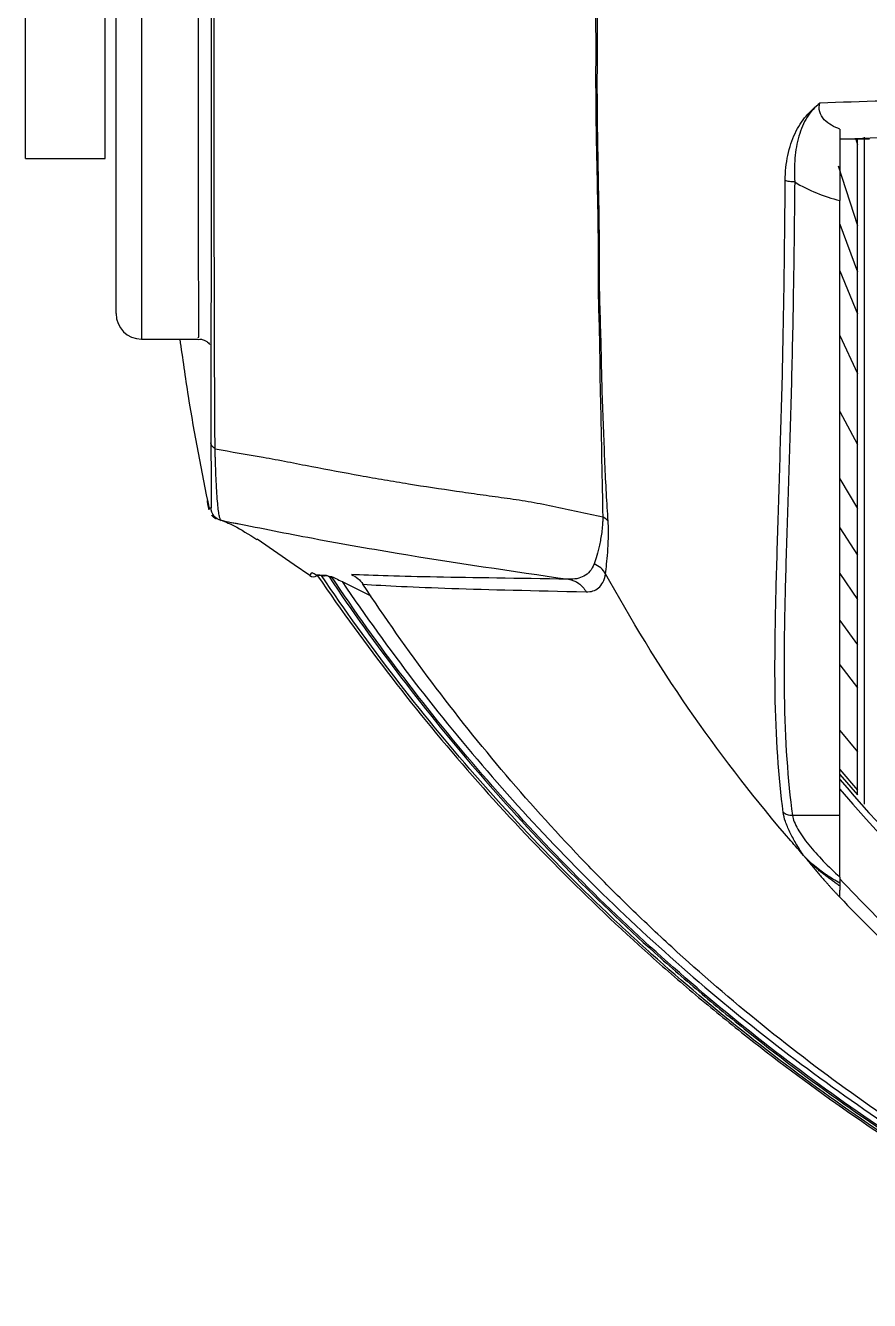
# Model space of a CAD drawing. Extents: x 9.3 to 87.2, y 0.6 to 68.8.
# Drawn here: x 76.296 to 78.281, y 23.23 to 26.228 of the extents above; entities that cross this region are included whole.
import ezdxf

# ---------------------------------------------------------------- set-up
doc = ezdxf.new("R2010")
doc.units = 0
doc.header["$MEASUREMENT"] = 0
doc.layers.add('OBJECT', color=7, linetype='CONTINUOUS')

msp = doc.modelspace()

# ---------------------------------------------------------------- linework, layer by layer
at = {"layer": 'OBJECT'}
for p, q in [((76.5689, 27.8402), (76.5689, 25.4902)), ((76.5089, 25.5502), (76.5089, 27.7802)), ((76.2959, 25.9152), (76.2959, 26.6652)), ((76.4829, 25.9152), (76.4829, 26.6652)), ((78.2806, 25.9602), (78.2109, 25.9602)), ((78.2487, 25.9602), (78.2523, 25.9472)), ((78.2523, 25.9472), (78.2523, 25.9602)), ((78.2523, 25.7572), (78.2523, 25.9472)), ((76.2959, 25.9152), (76.4829, 25.9152)), ((78.2069, 25.8976), (78.2523, 25.7572)), ((78.2109, 24.3702), (78.2109, 25.816)), ((78.2109, 25.7602), (78.2524, 25.6484)), ((78.2524, 25.6484), (78.2523, 25.7572)), ((78.2109, 25.6507), (78.2525, 25.5497)), ((78.2525, 25.5497), (78.2524, 25.6484)), ((78.2525, 25.4099), (78.2525, 25.5497)), ((76.5689, 25.4902), (76.702, 25.4902)), ((78.2109, 25.4988), (78.2525, 25.4099)), ((78.2524, 25.2426), (78.2525, 25.4099)), ((78.2109, 25.3204), (78.2524, 25.2426)), ((78.2523, 25.0919), (78.2524, 25.2426)), ((78.2109, 25.1617), (78.2523, 25.0919)), ((78.2523, 24.9821), (78.2523, 25.0919)), ((76.753, 25.0661), (76.7539, 25.0655)), ((76.7539, 25.0655), (76.7562, 25.0643)), ((76.7796, 25.0595), (76.7975, 25.0559)), ((78.2109, 25.047), (78.2523, 24.9821)), ((78.2522, 24.8784), (78.2523, 24.9821)), ((76.9698, 24.9418), (76.9699, 24.9419)), ((77.6703, 24.9202), (77.6601, 24.9386)), ((78.2109, 24.9394), (78.2522, 24.8784)), ((77.0064, 24.9338), (76.9987, 24.9339)), ((77.0406, 24.9202), (77.108, 24.8865)), ((78.2523, 24.7718), (78.2522, 24.8784)), ((78.2109, 24.8292), (78.2523, 24.7718)), ((78.2523, 24.6702), (78.2523, 24.7718)), ((78.2109, 24.7246), (78.2523, 24.6702)), ((78.2522, 24.52), (78.2523, 24.6702)), ((78.2109, 24.5704), (78.2522, 24.52)), ((78.2521, 24.4299), (78.2522, 24.52)), ((78.2109, 24.4782), (78.2521, 24.4299)), ((78.2109, 24.467), (78.2521, 24.419)), ((78.2521, 24.419), (78.2521, 24.4299)), ((78.2109, 24.3702), (78.0994, 24.3702)), ((78.2109, 24.2257), (78.2109, 24.3702))]:
    msp.add_line(p, q, dxfattribs=at)
at = {"layer": 'OBJECT', "flags": 128}
for points in [[(76.9642, 24.9344), (76.9279, 24.9594), (76.8403, 25.0197)], [(78.1255, 24.2765), (78.1262, 24.2757), (78.127, 24.2748)]]:
    msp.add_lwpolyline(points, dxfattribs=at)
at = {"layer": 'OBJECT'}
for centre, radius, start, end in [((76.5689, 25.5502), 0.06, 180, 270), ((76.9727, 24.9468), 0.015, 235.4802, 306.296), ((76.9989, 24.9489), 0.015, 241.2793, 269.0019), ((80.8209, 26.6652), 3.42, 220.2566, 247.994), ((80.8209, 26.6652), 3.435, 220.5512, 269.6664)]:
    msp.add_arc(centre, radius, start, end, dxfattribs=at)
for points, knots in [([(76.7022, 27.8363), (76.7023, 27.8369), (76.7025, 27.8384), (76.7025, 27.8123), (76.7024, 27.7626), (76.7022, 27.6808), (76.7021, 27.5658), (76.7021, 27.4246), (76.7021, 27.2623), (76.7021, 27.0827), (76.7022, 26.8915), (76.7022, 26.6937), (76.7022, 26.4952), (76.7021, 26.3015), (76.7021, 26.118), (76.7021, 25.9503), (76.7021, 25.8025), (76.7022, 25.6798), (76.7024, 25.5855), (76.7025, 25.5238), (76.7026, 25.4918), (76.7022, 25.4937), (76.702, 25.4944)], [0, 0, 0, 0, 0.029262, 0.072877, 0.116491, 0.170181, 0.22387, 0.277559, 0.331249, 0.384938, 0.438628, 0.492317, 0.546007, 0.599696, 0.653386, 0.707075, 0.760765, 0.814453, 0.868142, 0.919436, 0.970731, 1, 1, 1, 1]), ([(76.7322, 26.5762), (76.7322, 26.456), (76.7322, 26.3373), (76.7322, 26.1615), (76.7322, 26.1032), (76.7322, 26.0165), (76.7322, 25.9876), (76.7322, 25.9302), (76.7322, 25.9015), (76.7322, 25.7597), (76.7321, 25.6508), (76.7321, 25.4418), (76.7321, 25.3417), (76.7321, 25.2462)], [0, 0, 0, 0, 0.25, 0.25, 0.375, 0.375, 0.4375, 0.4375, 0.5, 0.5, 0.75, 0.75, 1, 1, 1, 1]), ([(76.7417, 25.2327), (76.741, 25.3246), (76.7406, 25.4206), (76.74, 25.6204), (76.7399, 25.7243), (76.7397, 25.8862), (76.7397, 25.9413), (76.7396, 26.0521), (76.7396, 26.1078), (76.7395, 26.2765), (76.7395, 26.3907), (76.7395, 26.5065)], [0, 0, 0, 0, 0.25, 0.25, 0.5, 0.5, 0.625, 0.625, 0.75, 0.75, 1, 1, 1, 1]), ([(77.6349, 26.4412), (77.6347, 26.3779), (77.6356, 26.3148), (77.6366, 26.2208), (77.6369, 26.1896), (77.6367, 26.143), (77.6366, 26.1275), (77.6366, 26.0965), (77.6366, 26.081), (77.6371, 26.0038), (77.6382, 25.9422), (77.6402, 25.8505), (77.6408, 25.8201), (77.6419, 25.7595), (77.6423, 25.7294), (77.6424, 25.6846), (77.6423, 25.6698), (77.6421, 25.6404), (77.6422, 25.6257), (77.6428, 25.5817), (77.6438, 25.5525), (77.6454, 25.4952), (77.646, 25.467), (77.6463, 25.4258), (77.6464, 25.4121), (77.6468, 25.385), (77.6471, 25.3715), (77.648, 25.3314), (77.6488, 25.3051), (77.6497, 25.2666), (77.6499, 25.254), (77.6503, 25.2294), (77.6504, 25.2173), (77.6514, 25.1577), (77.6526, 25.1131), (77.6534, 25.0726)], [0, 0, 0, 0, 0.125, 0.125, 0.1875, 0.1875, 0.21875, 0.21875, 0.25, 0.25, 0.375, 0.375, 0.4375, 0.4375, 0.5, 0.5, 0.53125, 0.53125, 0.5625, 0.5625, 0.625, 0.625, 0.6875, 0.6875, 0.71875, 0.71875, 0.75, 0.75, 0.8125, 0.8125, 0.84375, 0.84375, 0.875, 0.875, 1, 1, 1, 1]), ([(77.666, 25.0626), (77.6632, 25.1045), (77.6605, 25.15), (77.6574, 25.2228), (77.6567, 25.2477), (77.6547, 25.2994), (77.6535, 25.3259), (77.6516, 25.38), (77.6508, 25.4074), (77.6501, 25.4629), (77.6493, 25.4914), (77.6474, 25.5494), (77.6464, 25.5788), (77.6456, 25.6231), (77.6455, 25.6379), (77.6456, 25.6675), (77.6457, 25.6823), (77.6456, 25.7272), (77.6452, 25.7574), (77.6442, 25.8182), (77.6436, 25.8487), (77.6418, 25.9406), (77.6408, 26.0024), (77.6405, 26.0799), (77.6405, 26.0954), (77.6406, 26.1264), (77.6407, 26.142), (77.641, 26.1887), (77.6408, 26.22), (77.64, 26.3143), (77.6392, 26.3776), (77.6395, 26.441)], [0, 0, 0, 0, 0.125, 0.125, 0.1875, 0.1875, 0.25, 0.25, 0.3125, 0.3125, 0.375, 0.375, 0.4375, 0.4375, 0.46875, 0.46875, 0.5, 0.5, 0.5625, 0.5625, 0.625, 0.625, 0.75, 0.75, 0.78125, 0.78125, 0.8125, 0.8125, 0.875, 0.875, 1, 1, 1, 1]), ([(79.5109, 26.0809), (79.4479, 26.0796), (79.3856, 26.0783), (79.2629, 26.0757), (79.2024, 26.0743), (79.0234, 26.0702), (78.9074, 26.0672), (78.7384, 26.0627), (78.6829, 26.0612), (78.5738, 26.0581), (78.5203, 26.0565), (78.3626, 26.0517), (78.2614, 26.0484), (78.164, 26.0452)], [0, 0, 0, 0, 0.125, 0.125, 0.25, 0.25, 0.5, 0.5, 0.625, 0.625, 0.75, 0.75, 1, 1, 1, 1]), ([(78.0823, 25.863), (78.0825, 25.8839), (78.0847, 25.9038), (78.0906, 25.9317), (78.093, 25.9407), (78.0987, 25.958), (78.102, 25.9662), (78.1129, 25.9894), (78.1216, 26.0029), (78.1414, 26.0265), (78.1525, 26.0364), (78.164, 26.0452)], [0, 0, 0, 0, 0.25, 0.25, 0.375, 0.375, 0.5, 0.5, 0.75, 0.75, 1, 1, 1, 1]), ([(78.164, 26.0452), (78.1525, 26.0364), (78.1421, 26.0252), (78.1255, 25.9986), (78.1192, 25.9837), (78.1122, 25.9594), (78.1103, 25.951), (78.1072, 25.9336), (78.1061, 25.9247), (78.1038, 25.8977), (78.1036, 25.8791), (78.1046, 25.8598)], [0, 0, 0, 0, 0.25, 0.25, 0.5, 0.5, 0.625, 0.625, 0.75, 0.75, 1, 1, 1, 1]), ([(78.2109, 25.9841), (78.2043, 25.9865), (78.1978, 25.9894), (78.1853, 25.9966), (78.1793, 26.0009), (78.1691, 26.0116), (78.1652, 26.0181), (78.1617, 26.032), (78.1622, 26.0389), (78.164, 26.0452)], [0, 0, 0, 0, 0.25, 0.25, 0.5, 0.5, 0.75, 0.75, 1, 1, 1, 1]), ([(78.2109, 25.9606), (78.305, 25.9644), (78.4028, 25.968), (78.5549, 25.9732), (78.6066, 25.975), (78.7117, 25.9783), (78.7653, 25.98), (79.0372, 25.9881), (79.2674, 25.9939), (79.5109, 25.9992)], [0, 0, 0, 0, 0.25, 0.25, 0.375, 0.375, 0.5, 0.5, 1, 1, 1, 1]), ([(78.2109, 25.9841), (78.2109, 25.9749), (78.2109, 25.9646), (78.2109, 25.947), (78.2109, 25.9408), (78.2109, 25.9278), (78.2109, 25.9211), (78.2109, 25.8999), (78.2109, 25.8847), (78.2109, 25.8516), (78.2109, 25.8342), (78.2109, 25.816)], [0, 0, 0, 0, 0.25, 0.25, 0.375, 0.375, 0.5, 0.5, 0.75, 0.75, 1, 1, 1, 1]), ([(78.2691, 24.3973), (78.2691, 24.4359), (78.2691, 24.5257), (78.2691, 24.6804), (78.2691, 24.8665), (78.2691, 25.0882), (78.2691, 25.3279), (78.2691, 25.5746), (78.2691, 25.7815), (78.2691, 25.9172), (78.2691, 25.9655)], [0, 0, 0, 0, 0.085907, 0.200305, 0.328503, 0.474914, 0.637864, 0.77569, 0.920215, 1, 1, 1, 1]), ([(78.0776, 24.3775), (78.0667, 24.4598), (78.0603, 24.5539), (78.0579, 24.7127), (78.0584, 24.7685), (78.0599, 24.8569), (78.0605, 24.887), (78.0621, 24.9481), (78.0632, 24.9792), (78.0662, 25.0739), (78.0681, 25.1391), (78.0711, 25.2401), (78.0722, 25.2742), (78.0742, 25.3435), (78.076, 25.4138), (78.0774, 25.4862), (78.0788, 25.5597), (78.0794, 25.5969), (78.081, 25.7093), (78.0818, 25.7855), (78.0823, 25.863)], [0, 0, 0, 0, 0.25, 0.25, 0.375, 0.375, 0.4375, 0.4375, 0.5, 0.5, 0.625, 0.625, 0.6875, 0.6875, 0.75, 0.8125, 0.8125, 0.875, 0.875, 1, 1, 1, 1]), ([(78.1046, 25.8598), (78.1039, 25.782), (78.103, 25.7056), (78.1013, 25.5928), (78.1007, 25.5554), (78.0992, 25.4817), (78.0976, 25.4091), (78.0957, 25.3385), (78.0936, 25.269), (78.0925, 25.2347), (78.0894, 25.1336), (78.0875, 25.0682), (78.0843, 24.9732), (78.0833, 24.9421), (78.0816, 24.8809), (78.081, 24.8507), (78.0796, 24.7622), (78.0791, 24.7063), (78.0817, 24.5472), (78.0882, 24.4528), (78.0994, 24.3702)], [0, 0, 0, 0, 0.125, 0.125, 0.1875, 0.1875, 0.25, 0.3125, 0.3125, 0.375, 0.375, 0.5, 0.5, 0.5625, 0.5625, 0.625, 0.625, 0.75, 0.75, 1, 1, 1, 1]), ([(78.1046, 25.8598), (78.1005, 25.8598), (78.0963, 25.8601), (78.0885, 25.8612), (78.085, 25.862), (78.0823, 25.863)], [0, 0, 0, 0, 0.5, 0.5, 1, 1, 1, 1]), ([(76.6588, 25.4902), (76.6651, 25.4454), (76.6841, 25.309), (76.7101, 25.1787), (76.7276, 25.0912)], [0, 0, 0, 0, 0.3287, 1, 1, 1, 1]), ([(76.7021, 25.4898), (76.7046, 25.49), (76.71, 25.4904), (76.7175, 25.4877), (76.7236, 25.4838), (76.7272, 25.4803), (76.7285, 25.4783), (76.7287, 25.4779)], [0, 0, 0, 0, 0.246176, 0.524103, 0.757449, 0.954079, 1, 1, 1, 1]), ([(76.7321, 25.2462), (76.7321, 25.2324), (76.7321, 25.2195), (76.7321, 25.1961), (76.7322, 25.1854), (76.7322, 25.1658), (76.7322, 25.1569), (76.7322, 25.1411), (76.7322, 25.1342), (76.7322, 25.1221), (76.7322, 25.1169), (76.7322, 25.1082), (76.7322, 25.1046), (76.7322, 25.0963), (76.7322, 25.0937), (76.7322, 25.0938)], [0, 0, 0, 0, 0.125, 0.125, 0.25, 0.25, 0.375, 0.375, 0.5, 0.5, 0.625, 0.625, 0.75, 0.75, 1, 1, 1, 1]), ([(76.7417, 25.2327), (76.7797, 25.2253), (76.817, 25.2196), (76.8737, 25.2095), (76.8928, 25.2058), (76.9309, 25.1984), (76.9499, 25.1947), (77.007, 25.1838), (77.0451, 25.1767), (77.1021, 25.1663), (77.1211, 25.1629), (77.159, 25.1564), (77.2156, 25.147), (77.2906, 25.1357), (77.3466, 25.1278), (77.3839, 25.1226), (77.4026, 25.12), (77.4399, 25.1148), (77.4587, 25.112), (77.4967, 25.1056), (77.516, 25.1018), (77.5551, 25.0936), (77.5748, 25.0892), (77.6141, 25.0808), (77.6338, 25.0767), (77.6534, 25.0726)], [0, 0, 0, 0, 0.125, 0.125, 0.1875, 0.1875, 0.25, 0.25, 0.375, 0.375, 0.4375, 0.4375, 0.5, 0.625, 0.6875, 0.6875, 0.75, 0.75, 0.8125, 0.8125, 0.875, 0.875, 0.9375, 0.9375, 1, 1, 1, 1]), ([(76.7562, 25.0643), (76.756, 25.0644), (76.7558, 25.0645), (76.7555, 25.0647), (76.7549, 25.0652), (76.7544, 25.0661), (76.7533, 25.0686), (76.7526, 25.071), (76.7512, 25.0774), (76.7505, 25.0815), (76.7491, 25.0914), (76.7485, 25.0972), (76.7472, 25.1107), (76.7466, 25.1184), (76.7455, 25.1359), (76.7449, 25.1457), (76.7439, 25.167), (76.7434, 25.1787), (76.7427, 25.1977), (76.7425, 25.2043), (76.7422, 25.2147), (76.7421, 25.2182), (76.7419, 25.2254), (76.7418, 25.2291), (76.7417, 25.2327)], [0, 0, 0, 0, 0.03125, 0.03125, 0.0625, 0.125, 0.125, 0.25, 0.25, 0.375, 0.375, 0.5, 0.5, 0.625, 0.625, 0.75, 0.75, 0.875, 0.875, 0.9375, 0.9375, 0.96875, 0.96875, 1, 1, 1, 1]), ([(76.7277, 25.0893), (76.7276, 25.0893), (76.7276, 25.0897), (76.7272, 25.0918), (76.7268, 25.0935), (76.726, 25.0977), (76.7255, 25.1002), (76.7245, 25.1052), (76.724, 25.1078), (76.7234, 25.1104)], [0, 0, 0, 0, 0.25, 0.25, 0.5, 0.5, 0.75, 0.75, 1, 1, 1, 1]), ([(76.7322, 25.0938), (76.7305, 25.0931), (76.7289, 25.0923), (76.7268, 25.0915), (76.727, 25.0913), (76.7272, 25.0911)], [0, 0, 0, 0, 0.823026, 0.827435, 1, 1, 1, 1]), ([(76.7562, 25.0643), (76.7495, 25.0657), (76.7433, 25.0695), (76.7346, 25.0801), (76.7322, 25.0869), (76.7322, 25.0938)], [0, 0, 0, 0, 0.5, 0.5, 1, 1, 1, 1]), ([(76.7334, 25.0769), (76.7339, 25.0762), (76.7352, 25.0744), (76.7392, 25.0703), (76.7434, 25.0687), (76.7446, 25.0683)], [0, 0, 0, 0, 0.337526, 0.818175, 1, 1, 1, 1]), ([(76.752, 25.0662), (76.7627, 25.0622), (76.7859, 25.0535), (76.8211, 25.0314), (76.8401, 25.0195)], [0, 0, 0, 0, 0.459593, 1, 1, 1, 1]), ([(76.7557, 25.0645), (76.7615, 25.0633), (76.7695, 25.0616), (76.7775, 25.06), (76.7796, 25.0595)], [0, 0, 0, 0, 0.727601, 1, 1, 1, 1]), ([(76.7804, 25.0596), (76.8397, 25.0478), (76.9661, 25.0225), (77.2376, 24.9745), (77.4396, 24.9452), (77.573, 24.9259)], [0, 0, 0, 0, 0.22996, 0.491076, 1, 1, 1, 1]), ([(77.6534, 25.0726), (77.6534, 25.0709), (77.6534, 25.0692), (77.6533, 25.0658), (77.6532, 25.0642), (77.653, 25.0593), (77.6528, 25.0562), (77.6521, 25.047), (77.6515, 25.0413), (77.6493, 25.0249), (77.6475, 25.0152), (77.6435, 24.9973), (77.6415, 24.9892), (77.6373, 24.9746), (77.6353, 24.968), (77.6333, 24.962)], [0, 0, 0, 0, 0.03125, 0.03125, 0.0625, 0.0625, 0.125, 0.125, 0.25, 0.25, 0.5, 0.5, 0.75, 0.75, 1, 1, 1, 1]), ([(77.6601, 24.9386), (77.6608, 24.9456), (77.6616, 24.9532), (77.6634, 24.97), (77.6642, 24.9792), (77.6658, 24.9993), (77.6664, 25.0102), (77.667, 25.0344), (77.667, 25.0476), (77.666, 25.0626)], [0, 0, 0, 0, 0.25, 0.25, 0.5, 0.5, 0.75, 0.75, 1, 1, 1, 1]), ([(76.9642, 24.9344), (76.9643, 24.9345), (76.9644, 24.9346), (76.9645, 24.9347), (76.9647, 24.9351), (76.965, 24.9355), (76.9653, 24.9359), (76.9665, 24.9374), (76.9676, 24.9389), (76.9687, 24.9403), (76.9691, 24.9408), (76.9694, 24.9413), (76.9698, 24.9418)], [0, 0, 0, 0, 0.000762, 0.000762, 0.000762, 0.00381, 0.00381, 0.00381, 0.016002, 0.016002, 0.016002, 0.0204644, 0.0204644, 0.0204644, 0.0204644]), ([(77.6333, 24.962), (77.6305, 24.9549), (77.6269, 24.9492), (77.6187, 24.9397), (77.6141, 24.936), (77.5989, 24.9275), (77.5868, 24.9253), (77.573, 24.9259)], [0, 0, 0, 0, 0.25, 0.25, 0.5, 0.5, 1, 1, 1, 1]), ([(77.6143, 24.8963), (77.6258, 24.896), (77.6356, 24.8989), (77.6512, 24.9122), (77.6572, 24.9225), (77.6601, 24.9387)], [0, 0, 0, 0, 0.5, 0.5, 1, 1, 1, 1]), ([(77.6601, 24.9387), (77.6569, 24.9438), (77.6531, 24.9483), (77.644, 24.9563), (77.6388, 24.9596), (77.6333, 24.962)], [0, 0, 0, 0, 0.5, 0.5, 1, 1, 1, 1]), ([(76.9916, 24.9347), (76.9914, 24.9347), (76.9913, 24.9347), (76.9911, 24.9347), (76.9905, 24.9348), (76.9899, 24.9348), (76.9893, 24.9348), (76.9884, 24.9349), (76.9876, 24.9349), (76.9868, 24.9349), (76.9866, 24.9349), (76.9864, 24.9349), (76.9862, 24.9349), (76.9853, 24.935), (76.9844, 24.935), (76.9837, 24.9349), (76.9829, 24.9349), (76.9823, 24.9349), (76.9816, 24.9348)], [0, 0, 0, 0, 0.00036996, 0.00036996, 0.00036996, 0.0018498, 0.0018498, 0.0018498, 0.00403348, 0.00403348, 0.00403348, 0.00469654, 0.00469654, 0.00469654, 0.00734878, 0.00734878, 0.00734878, 0.01004433, 0.01004433, 0.01004433, 0.01004433]), ([(76.9827, 24.9342), (77.0946, 24.7699), (77.2161, 24.613), (77.4126, 24.3888), (77.4804, 24.3161), (77.62, 24.1751), (77.692, 24.1067), (77.8031, 24.0074), (77.8407, 23.9749), (77.9167, 23.911), (77.9551, 23.8798), (78.0716, 23.7878), (78.151, 23.7289), (78.3941, 23.5597), (78.563, 23.4567), (78.7388, 23.3638)], [0, 0, 0, 0, 0.25, 0.25, 0.375, 0.375, 0.5, 0.5, 0.5625, 0.5625, 0.625, 0.625, 0.75, 0.75, 1, 1, 1, 1]), ([(78.7369, 23.369), (78.6933, 23.3921), (78.65, 23.4158), (78.5642, 23.4647), (78.5217, 23.4897), (78.3954, 23.5668), (78.3126, 23.6208), (78.0697, 23.7903), (77.9152, 23.9128), (77.7315, 24.0776), (77.6952, 24.1112), (77.6238, 24.1793), (77.5886, 24.2139), (77.4848, 24.3191), (77.4177, 24.3914), (77.288, 24.54), (77.2253, 24.6165), (77.1048, 24.7729), (77.047, 24.8529), (76.9916, 24.9347)], [0, 0, 0, 0, 0.0625, 0.0625, 0.125, 0.125, 0.25, 0.25, 0.5, 0.5, 0.5625, 0.5625, 0.625, 0.625, 0.75, 0.75, 0.875, 0.875, 1, 1, 1, 1]), ([(76.9963, 24.934), (76.995, 24.934), (76.9939, 24.9341), (76.9922, 24.9345), (76.9916, 24.9347), (76.9916, 24.9347)], [0, 0, 0, 0, 0.5, 0.5, 1, 1, 1, 1]), ([(76.9987, 24.9339), (76.9987, 24.9339), (76.9987, 24.9339), (76.9987, 24.9339), (76.9978, 24.9339), (76.9971, 24.9339), (76.9963, 24.934)], [0, 0, 0, 0, 0.000016803, 0.000016803, 0.000016803, 0.001987127, 0.001987127, 0.001987127, 0.001987127]), ([(77.0029, 24.9354), (77.003, 24.9354), (77.0047, 24.9346), (77.009, 24.9325), (77.0116, 24.9312), (77.0144, 24.9298)], [0, 0, 0, 0, 0.5, 0.5, 1, 1, 1, 1]), ([(77.0089, 24.9328), (77.0635, 24.8513), (77.1207, 24.7715), (77.2398, 24.6157), (77.3016, 24.5398), (77.4935, 24.3184), (77.6303, 24.1788), (77.8123, 24.0147), (77.8493, 23.9824), (77.9241, 23.9191), (77.9619, 23.8881), (78.0767, 23.7967), (78.1551, 23.7382), (78.3955, 23.57), (78.5634, 23.4674), (78.7367, 23.3756)], [0, 0, 0, 0, 0.125, 0.125, 0.25, 0.25, 0.5, 0.5, 0.5625, 0.5625, 0.625, 0.625, 0.75, 0.75, 1, 1, 1, 1]), ([(77.0155, 24.9324), (77.0156, 24.9324), (77.0173, 24.9316), (77.0212, 24.9298), (77.0235, 24.9286), (77.0305, 24.9252), (77.0356, 24.9227), (77.0406, 24.9202)], [0, 0, 0, 0, 0.25, 0.25, 0.5, 0.5, 1, 1, 1, 1]), ([(78.7371, 23.3788), (78.5642, 23.4704), (78.3971, 23.5726), (78.1567, 23.7408), (78.0785, 23.7993), (77.9258, 23.9209), (77.8512, 23.9842), (77.6335, 24.1807), (77.4974, 24.3199), (77.3065, 24.5406), (77.2451, 24.6162), (77.1268, 24.7714), (77.0698, 24.8511), (77.0155, 24.9324)], [0, 0, 0, 0, 0.25, 0.25, 0.375, 0.375, 0.5, 0.5, 0.75, 0.75, 0.875, 0.875, 1, 1, 1, 1]), ([(77.0406, 24.9202), (77.0948, 24.84), (77.1514, 24.7615), (77.2689, 24.6086), (77.3299, 24.5341), (77.5194, 24.3166), (77.6544, 24.1795), (77.9421, 23.9212), (78.0935, 23.8012), (78.3314, 23.6354), (78.4124, 23.5827), (78.5776, 23.4821), (78.6618, 23.4344), (78.7472, 23.3892)], [0, 0, 0, 0, 0.125, 0.125, 0.25, 0.25, 0.5, 0.5, 0.75, 0.75, 0.875, 0.875, 1, 1, 1, 1]), ([(77.573, 24.9259), (77.4513, 24.9278), (77.3481, 24.9292), (77.2205, 24.9317), (77.1825, 24.9327), (77.1156, 24.9348), (77.0866, 24.9358), (77.0623, 24.9368)], [0, 0, 0, 0, 0.5, 0.5, 0.75, 0.75, 1, 1, 1, 1]), ([(78.7302, 23.4111), (78.6475, 23.4557), (78.5663, 23.5027), (78.4069, 23.6017), (78.3286, 23.6538), (78.0994, 23.8168), (77.9539, 23.9345), (77.7809, 24.0931), (77.7467, 24.1254), (77.6796, 24.1908), (77.6467, 24.224), (77.5493, 24.325), (77.4866, 24.3942), (77.3656, 24.5364), (77.3073, 24.6093), (77.1951, 24.759), (77.1411, 24.8358), (77.0895, 24.9142)], [0, 0, 0, 0, 0.125, 0.125, 0.25, 0.25, 0.5, 0.5, 0.5625, 0.5625, 0.625, 0.625, 0.75, 0.75, 0.875, 0.875, 1, 1, 1, 1]), ([(77.0895, 24.9142), (77.1152, 24.9125), (77.1456, 24.9107), (77.2152, 24.9074), (77.2546, 24.9058), (77.3858, 24.9015), (77.491, 24.8992), (77.6143, 24.8963)], [0, 0, 0, 0, 0.25, 0.25, 0.5, 0.5, 1, 1, 1, 1]), ([(77.573, 24.9259), (77.5816, 24.9244), (77.5898, 24.921), (77.604, 24.9108), (77.61, 24.904), (77.6143, 24.8963)], [0, 0, 0, 0, 0.5, 0.5, 1, 1, 1, 1]), ([(78.1255, 24.2765), (78.1191, 24.286), (78.1131, 24.2955), (78.1022, 24.314), (78.0974, 24.3229), (78.089, 24.3402), (78.0855, 24.3486), (78.0802, 24.3639), (78.0784, 24.371), (78.0776, 24.3775)], [0, 0, 0, 0, 0.25, 0.25, 0.5, 0.5, 0.75, 0.75, 1, 1, 1, 1]), ([(78.0994, 24.3702), (78.0954, 24.3701), (78.0913, 24.3706), (78.0837, 24.3732), (78.0803, 24.3751), (78.0776, 24.3775)], [0, 0, 0, 0, 0.5, 0.5, 1, 1, 1, 1]), ([(78.0994, 24.3702), (78.1008, 24.361), (78.1052, 24.3503), (78.1186, 24.3267), (78.1274, 24.3142), (78.1481, 24.2888), (78.1596, 24.276), (78.1843, 24.2508), (78.1974, 24.2382), (78.2109, 24.2257)], [0, 0, 0, 0, 0.25, 0.25, 0.5, 0.5, 0.75, 0.75, 1, 1, 1, 1]), ([(78.2109, 24.211), (78.2055, 24.2142), (78.195, 24.2206), (78.1803, 24.2302), (78.1657, 24.2404), (78.1517, 24.2513), (78.1383, 24.2629), (78.1306, 24.271), (78.127, 24.2748)], [0, 0, 0, 0, 0.179941, 0.346709, 0.4995, 0.68442, 0.851154, 1, 1, 1, 1]), ([(78.127, 24.2748), (78.1274, 24.2743), (78.1282, 24.2733), (78.1293, 24.2719), (78.1305, 24.2705), (78.1316, 24.2691), (78.1328, 24.2676), (78.134, 24.2662), (78.1351, 24.2648), (78.1363, 24.2634), (78.1374, 24.2619), (78.1386, 24.2605), (78.1398, 24.2591), (78.1409, 24.2577), (78.1421, 24.2562), (78.1433, 24.2548), (78.1445, 24.2534), (78.1465, 24.2509), (78.1495, 24.2473), (78.1534, 24.2427), (78.1573, 24.238), (78.1613, 24.2334), (78.1652, 24.2287), (78.1692, 24.2241), (78.1733, 24.2195), (78.1773, 24.2149), (78.1814, 24.2102), (78.1855, 24.2056), (78.1897, 24.201), (78.1939, 24.1964), (78.1981, 24.1919), (78.2023, 24.1873), (78.2066, 24.1827), (78.2094, 24.1797), (78.2109, 24.1782)], [0, 0, 0, 0, 0.014682, 0.029363, 0.044045, 0.058727, 0.073408, 0.08809, 0.102772, 0.117454, 0.132135, 0.146817, 0.161499, 0.17618, 0.190862, 0.205544, 0.220225, 0.234907, 0.282725, 0.330544, 0.378362, 0.42618, 0.473999, 0.521817, 0.569635, 0.617454, 0.665272, 0.71309, 0.760908, 0.808727, 0.856545, 0.904363, 0.952182, 1, 1, 1, 1]), ([(78.2109, 24.2047), (78.2095, 24.2057), (78.2066, 24.2077), (78.2023, 24.2107), (78.198, 24.2138), (78.1937, 24.2168), (78.1895, 24.2199), (78.1852, 24.223), (78.181, 24.2261), (78.1768, 24.2292), (78.1726, 24.2324), (78.1685, 24.2357), (78.1644, 24.239), (78.1604, 24.2423), (78.1564, 24.2457), (78.1525, 24.2492), (78.1487, 24.2527), (78.1458, 24.2554), (78.1437, 24.2574), (78.1426, 24.2585), (78.1415, 24.2597), (78.1403, 24.2608), (78.1392, 24.2619), (78.1381, 24.2631), (78.137, 24.2643), (78.1358, 24.2654), (78.1347, 24.2666), (78.1336, 24.2677), (78.1325, 24.2689), (78.1314, 24.2701), (78.1303, 24.2712), (78.1292, 24.2724), (78.1281, 24.2736), (78.1274, 24.2744), (78.127, 24.2748)], [0, 0, 0, 0, 0.047818, 0.095637, 0.143455, 0.191273, 0.239092, 0.28691, 0.334728, 0.382546, 0.430365, 0.478183, 0.526001, 0.57382, 0.621638, 0.669456, 0.717275, 0.765093, 0.779775, 0.794456, 0.809138, 0.82382, 0.838501, 0.853183, 0.867865, 0.882546, 0.897228, 0.91191, 0.926592, 0.941273, 0.955955, 0.970637, 0.985318, 1, 1, 1, 1]), ([(78.2109, 24.2257), (78.2109, 24.2237), (78.2109, 24.2187), (78.2109, 24.2139), (78.2109, 24.211)], [0, 0, 0, 0, 0.3941951, 1, 1, 1, 1]), ([(78.8736, 23.6676), (78.8129, 23.7069), (78.7535, 23.7481), (78.6372, 23.8339), (78.5804, 23.8785), (78.4146, 24.0171), (78.3098, 24.116), (78.2109, 24.2214)], [0, 0, 0, 0, 0.25, 0.25, 0.5, 0.5, 1, 1, 1, 1]), ([(78.2109, 24.2047), (78.2109, 24.2015), (78.2109, 24.1983), (78.2109, 24.1951), (78.2109, 24.1948), (78.2109, 24.1946)], [0.3137582, 0.3137582, 0.3137582, 0.3137582, 0.5, 0.5, 0.5156324, 0.5156324, 0.5156324, 0.5156324]), ([(78.2109, 24.1782), (78.2109, 24.1788), (78.2109, 24.1813), (78.2109, 24.1853), (78.2109, 24.1874)], [0, 0, 0, 0, 0.2121658, 0.4015985, 0.4015985, 0.4015985, 0.4015985]), ([(78.2109, 24.1782), (78.3079, 24.0766), (78.4103, 23.9812), (78.5721, 23.8471), (78.6274, 23.8039), (78.7406, 23.7207), (78.7984, 23.6808), (78.8573, 23.6426)], [0, 0, 0, 0, 0.5, 0.5, 0.75, 0.75, 1, 1, 1, 1])]:
    msp.add_open_spline(points, degree=3, knots=knots, dxfattribs=at)
for points in [[(78.1046, 25.8598), (78.1376, 25.8398), (78.1733, 25.8258), (78.2109, 25.816)], [(76.7417, 25.2327), (76.7357, 25.2362), (76.7321, 25.2412), (76.7321, 25.2462)], [(77.666, 25.0626), (77.6625, 25.0665), (77.6583, 25.0698), (77.6534, 25.0726)], [(76.9699, 24.9419), (76.973, 24.94), (76.9761, 24.9381), (76.9793, 24.9362)], [(77.6601, 24.9387), (77.6601, 24.9387), (77.6601, 24.9387), (77.6601, 24.9386)], [(76.9793, 24.9362), (76.983, 24.9361), (76.9869, 24.9359), (76.9917, 24.9358)], [(76.9917, 24.9358), (76.995, 24.9356), (76.9986, 24.9355), (77.0029, 24.9354)], [(77.0089, 24.9328), (77.011, 24.9327), (77.0132, 24.9325), (77.0155, 24.9324)], [(77.0623, 24.9368), (77.0734, 24.9322), (77.0829, 24.9243), (77.0895, 24.9142)], [(78.0954, 24.3109), (77.9337, 24.4981), (77.7911, 24.7022), (77.6703, 24.9202)], [(78.1255, 24.2765), (78.1154, 24.2879), (78.1053, 24.2994), (78.0954, 24.3109)], [(78.2109, 24.211), (78.2109, 24.2088), (78.2109, 24.2068), (78.2109, 24.2047)], [(78.2109, 24.1874), (78.2109, 24.1896), (78.2109, 24.192), (78.2109, 24.1946)]]:
    msp.add_open_spline(points, degree=3, dxfattribs=at)

doc.saveas('drawing.dxf')
